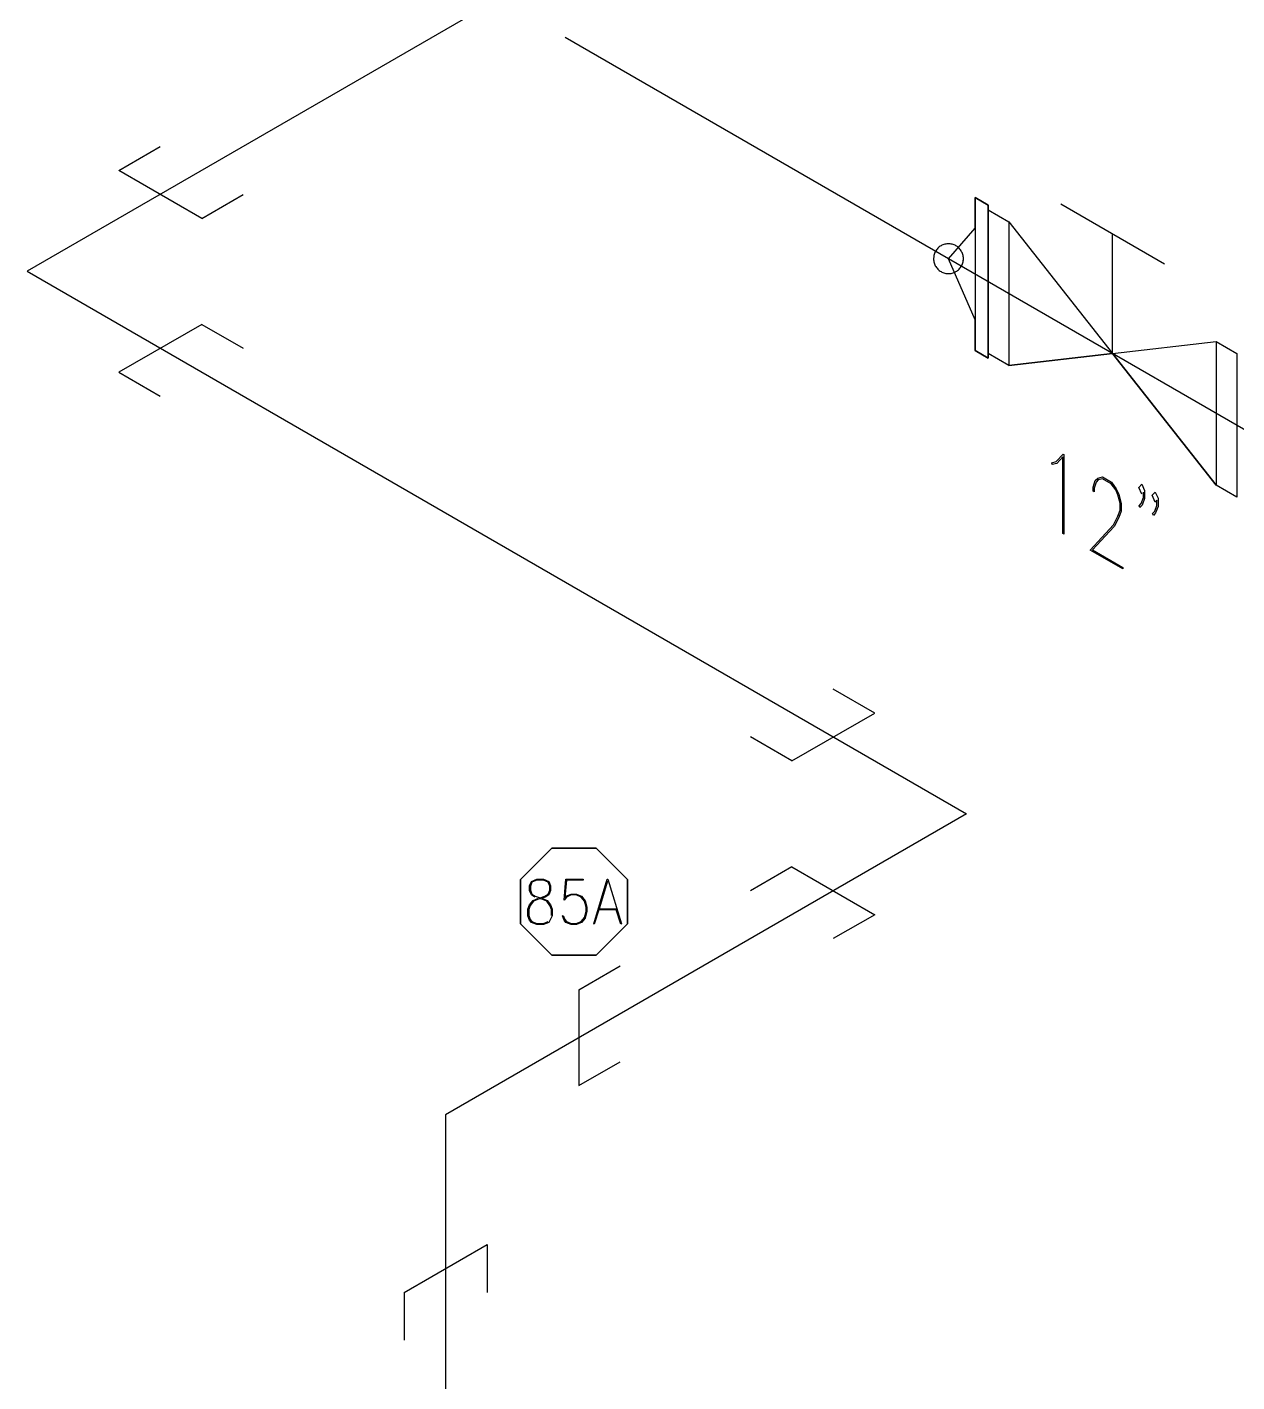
# Model space of a CAD drawing. Extents: x 0 to 17.2, y 0.1 to 11.3.
# Drawn here: x 8.83 to 10.402, y 4.007 to 5.767 of the extents above; entities that cross this region are included whole.
import ezdxf

# ---------------------------------------------------------------- set-up
doc = ezdxf.new("R2010")
doc.units = 0
for name, color, linetype in [('3', 1, 'CONTINUOUS'), ('COMP', 1, 'CONTINUOUS'), ('FITTINGS', 4, 'CONTINUOUS'), ('PART_PCML', 7, 'CONTINUOUS'), ('PIPE', 7, 'CONTINUOUS'), ('TEXT', 7, 'CONTINUOUS'), ('Welds', 7, 'CONTINUOUS')]:
    doc.layers.add(name, color=color, linetype=linetype)

msp = doc.modelspace()

# ---------------------------------------------------------------- linework, layer by layer
at = {"layer": '3'}
msp.add_lwpolyline([(10.0464, 5.4661), (10.0464, 5.4675), (10.0462, 5.4688), (10.046, 5.4702), (10.0456, 5.4715), (10.0452, 5.4728), (10.0447, 5.474), (10.0441, 5.4752), (10.0435, 5.4764), (10.0427, 5.4775), (10.0419, 5.4786), (10.041, 5.4796), (10.04, 5.4805), (10.0389, 5.4814), (10.0378, 5.4822), (10.0367, 5.4829), (10.0355, 5.4836), (10.0343, 5.4841), (10.033, 5.4846), (10.0317, 5.4849), (10.0304, 5.4852), (10.029, 5.4854), (10.0277, 5.4855), (10.0263, 5.4855), (10.025, 5.4854), (10.0236, 5.4852), (10.0223, 5.4849), (10.021, 5.4846), (10.0197, 5.4841), (10.0185, 5.4836), (10.0173, 5.4829), (10.0162, 5.4822), (10.0151, 5.4814), (10.014, 5.4805), (10.013, 5.4796), (10.0121, 5.4786), (10.0113, 5.4775), (10.0105, 5.4764), (10.0099, 5.4752), (10.0093, 5.474), (10.0088, 5.4728), (10.0084, 5.4715), (10.008, 5.4702), (10.0078, 5.4688), (10.0076, 5.4661), (10.0076, 5.4661), (10.0076, 5.4648), (10.0078, 5.4634), (10.008, 5.4621), (10.0084, 5.4608), (10.0088, 5.4595), (10.0093, 5.4582), (10.0099, 5.457), (10.0105, 5.4558), (10.0113, 5.4547), (10.0121, 5.4536), (10.013, 5.4526), (10.014, 5.4517), (10.0151, 5.4508), (10.0162, 5.45), (10.0173, 5.4493), (10.0185, 5.4487), (10.0197, 5.4481), (10.021, 5.4477), (10.0223, 5.4473), (10.0236, 5.447), (10.025, 5.4468), (10.0263, 5.4467), (10.0277, 5.4467), (10.029, 5.4468), (10.0304, 5.447), (10.0317, 5.4473), (10.033, 5.4477), (10.0343, 5.4481), (10.0355, 5.4487), (10.0367, 5.4493), (10.0378, 5.45), (10.0389, 5.4508), (10.04, 5.4517), (10.041, 5.4526), (10.0419, 5.4536), (10.0427, 5.4547), (10.0435, 5.4558), (10.0441, 5.457), (10.0447, 5.4582), (10.0452, 5.4595), (10.0456, 5.4608), (10.046, 5.4621), (10.0462, 5.4634), (10.0464, 5.4661)], dxfattribs=at)
at = {"layer": 'COMP'}
for points in [[(10.027, 5.4661), (10.0615, 5.5059), (10.0615, 5.5458), (10.0787, 5.5358), (10.0787, 5.3367), (10.0615, 5.3467), (10.0615, 5.3865), (10.027, 5.4661)], [(10.0787, 5.3367), (10.0787, 5.5358), (10.0615, 5.5458), (10.0615, 5.3467), (10.0787, 5.3367)], [(10.0615, 5.3865), (10.027, 5.4661), (10.0615, 5.5059)]]:
    msp.add_lwpolyline(points, dxfattribs=at)
at = {"layer": 'FITTINGS'}
for points in [[(8.949, 5.5807), (9.0028, 5.6118)], [(9.0566, 5.5185), (8.949, 5.5807)], [(9.0566, 5.5185), (9.1105, 5.5496)], [(10.4018, 5.1565), (10.3749, 5.172), (10.2403, 5.343), (10.1056, 5.3274), (10.0787, 5.343), (10.0787, 5.5295), (10.1056, 5.514), (10.2403, 5.343), (10.3749, 5.3585), (10.4018, 5.343), (10.4018, 5.1565)], [(10.0787, 5.5295), (10.0787, 5.343)], [(10.173, 5.5373), (10.3076, 5.4596)], [(10.1056, 5.514), (10.1056, 5.3274)], [(10.1056, 5.514), (10.3749, 5.172)], [(10.2403, 5.343), (10.2403, 5.4984)], [(9.0566, 5.3808), (8.949, 5.3187)], [(9.0566, 5.3808), (9.1105, 5.3498)], [(10.1056, 5.3274), (10.3749, 5.3585)], [(10.3749, 5.3585), (10.3749, 5.172)], [(10.4018, 5.343), (10.4018, 5.1565)], [(8.949, 5.3187), (9.0028, 5.2876)], [(9.9312, 4.8759), (9.8773, 4.907)], [(9.8235, 4.8138), (9.9312, 4.8759)], [(9.8235, 4.8138), (9.7697, 4.8448)], [(9.8235, 4.6761), (9.7697, 4.645)], [(9.8235, 4.6761), (9.9312, 4.6139)], [(9.9312, 4.6139), (9.8773, 4.5828)], [(9.5466, 4.5162), (9.6004, 4.5473)], [(9.5466, 4.5162), (9.5466, 4.3919)], [(9.5466, 4.3919), (9.6004, 4.4229)], [(9.3197, 4.1232), (9.4274, 4.1854)], [(9.4274, 4.1854), (9.4274, 4.1232)], [(9.3197, 4.1232), (9.3197, 4.061)]]:
    msp.add_lwpolyline(points, dxfattribs=at)
at = {"layer": 'PART_PCML'}
for points in [[(9.5117, 4.7003), (9.4709, 4.6596), (9.4709, 4.602), (9.5117, 4.5612), (9.5693, 4.5612), (9.6101, 4.602), (9.6101, 4.6596), (9.5693, 4.7003), (9.5117, 4.7003)], [(9.4709, 4.602), (9.5117, 4.5612), (9.5693, 4.5612), (9.6101, 4.602), (9.6101, 4.6596), (9.5693, 4.7003), (9.5117, 4.7003), (9.4709, 4.6596), (9.4709, 4.602)], [(9.4709, 4.6596), (9.5117, 4.7003), (9.5693, 4.7003), (9.6101, 4.6596), (9.6101, 4.602), (9.5693, 4.5612), (9.5117, 4.5612), (9.4709, 4.602), (9.4709, 4.6596), (9.5117, 4.7003)], [(9.4896, 4.6367), (9.485, 4.6396), (9.4827, 4.6454), (9.4827, 4.6512), (9.485, 4.6571), (9.4919, 4.6599), (9.5008, 4.6599), (9.5077, 4.6571), (9.51, 4.6512), (9.51, 4.6454), (9.5077, 4.6396), (9.5031, 4.6367), (9.4984, 4.6353), (9.4987, 4.6352), (9.5054, 4.6324), (9.51, 4.6267), (9.5122, 4.621), (9.5122, 4.6125), (9.5076, 4.6038), (9.5008, 4.6011), (9.4919, 4.6011), (9.4851, 4.6038), (9.4827, 4.6068), (9.4805, 4.6125), (9.4805, 4.621), (9.4827, 4.6267), (9.4873, 4.6324), (9.4943, 4.6353)], [(9.4963, 4.6359), (9.5027, 4.638), (9.5069, 4.6405), (9.509, 4.6457), (9.509, 4.6509), (9.5069, 4.656), (9.5007, 4.6587), (9.492, 4.6587), (9.4857, 4.656), (9.4837, 4.6509), (9.4837, 4.6457), (9.4857, 4.6405), (9.4899, 4.638), (9.4963, 4.6359)], [(9.5263, 4.6129), (9.5285, 4.6075), (9.5305, 4.6049), (9.5369, 4.6023), (9.5434, 4.6023), (9.5498, 4.6049), (9.554, 4.6102), (9.5561, 4.6182), (9.5561, 4.6235), (9.554, 4.6315), (9.5498, 4.6368), (9.5434, 4.6395), (9.5369, 4.6395), (9.5305, 4.6368), (9.5275, 4.6328), (9.5298, 4.6599), (9.5523, 4.6599), (9.5523, 4.6587), (9.5307, 4.6587), (9.5287, 4.6363), (9.53, 4.6379), (9.5368, 4.6407), (9.5435, 4.6407), (9.5503, 4.6379), (9.5549, 4.6321), (9.5571, 4.6237), (9.5571, 4.618), (9.5549, 4.6096), (9.5503, 4.6038), (9.5435, 4.6011), (9.5368, 4.6011), (9.53, 4.6038), (9.5277, 4.6068), (9.5254, 4.6123), (9.5263, 4.6129)], [(9.602, 4.6019), (9.6011, 4.6015), (9.5953, 4.6202), (9.5726, 4.6202), (9.5668, 4.6015), (9.566, 4.6019), (9.5837, 4.6599), (9.5843, 4.6599), (9.602, 4.6019)], [(9.584, 4.6576), (9.573, 4.6215), (9.595, 4.6215)], [(9.5112, 4.6128), (9.5112, 4.6207), (9.5091, 4.6259), (9.5049, 4.6313), (9.4984, 4.6339), (9.4963, 4.6347), (9.4943, 4.6339), (9.4878, 4.6313), (9.4836, 4.6259), (9.4815, 4.6207), (9.4815, 4.6128), (9.4836, 4.6075), (9.4856, 4.6049), (9.492, 4.6023), (9.5007, 4.6023), (9.507, 4.6049)]]:
    msp.add_lwpolyline(points, dxfattribs=at)
at = {"layer": 'PIPE'}
for points in [[(10.9333, 6.6642), (8.8297, 5.4497)], [(13.2453, 3.6081), (9.529, 5.7536)], [(8.8297, 5.4497), (10.0504, 4.7449)], [(10.0504, 4.7449), (9.3735, 4.3541)], [(9.3735, 4.3541), (9.3735, 3.6779)]]:
    msp.add_lwpolyline(points, dxfattribs=at)
at = {"layer": 'TEXT'}
for points in [[(10.1768, 5.1082), (10.1755, 5.1089), (10.1755, 5.2086), (10.1678, 5.2), (10.1619, 5.1986), (10.1612, 5.2009), (10.167, 5.2025), (10.1759, 5.2121), (10.1768, 5.2116), (10.1768, 5.1082)], [(10.2148, 5.1642), (10.2148, 5.1693), (10.2178, 5.1778), (10.2209, 5.1811), (10.227, 5.1826), (10.239, 5.1756), (10.2451, 5.1671), (10.2482, 5.1602), (10.2512, 5.1483), (10.2512, 5.138), (10.2482, 5.1297), (10.2423, 5.1184), (10.2141, 5.0878), (10.2534, 5.0651), (10.2534, 5.063), (10.211, 5.0875), (10.2413, 5.1204), (10.247, 5.1315), (10.2499, 5.1394), (10.2499, 5.1485), (10.247, 5.1595), (10.2443, 5.1657), (10.2386, 5.1736), (10.2273, 5.1802), (10.2217, 5.1787), (10.219, 5.1757), (10.2161, 5.168), (10.2161, 5.1634), (10.2148, 5.1642)], [(10.2781, 5.1601), (10.2743, 5.1688), (10.2781, 5.173), (10.2817, 5.1649), (10.2817, 5.1545), (10.2787, 5.1461), (10.2757, 5.1428), (10.2747, 5.145), (10.2775, 5.1481), (10.2804, 5.1558), (10.2804, 5.1626)], [(10.2979, 5.1525), (10.2957, 5.15), (10.2918, 5.1587), (10.2957, 5.1628), (10.2993, 5.1548), (10.2993, 5.1443), (10.2962, 5.136), (10.2932, 5.1327), (10.2922, 5.1349), (10.2951, 5.138), (10.2979, 5.1457), (10.2979, 5.1525)]]:
    msp.add_lwpolyline(points, dxfattribs=at)
at = {"layer": 'Welds'}
msp.add_lwpolyline([(10.0076, 5.4661), (10.0076, 5.4648), (10.0078, 5.4634), (10.008, 5.4621), (10.0084, 5.4608), (10.0088, 5.4595), (10.0093, 5.4582), (10.0099, 5.457), (10.0105, 5.4558), (10.0113, 5.4547), (10.0121, 5.4536), (10.013, 5.4526), (10.014, 5.4517), (10.0151, 5.4508), (10.0162, 5.45), (10.0173, 5.4493), (10.0185, 5.4487), (10.0197, 5.4481), (10.021, 5.4477), (10.0223, 5.4473), (10.0236, 5.447), (10.025, 5.4468), (10.0263, 5.4467), (10.0277, 5.4467), (10.029, 5.4468), (10.0304, 5.447), (10.0317, 5.4473), (10.033, 5.4477), (10.0343, 5.4481), (10.0355, 5.4487), (10.0367, 5.4493), (10.0378, 5.45), (10.0389, 5.4508), (10.04, 5.4517), (10.041, 5.4526), (10.0419, 5.4536), (10.0427, 5.4547), (10.0435, 5.4558), (10.0441, 5.457), (10.0447, 5.4582), (10.0452, 5.4595), (10.0456, 5.4608), (10.046, 5.4621), (10.0462, 5.4634), (10.0464, 5.4648), (10.0464, 5.4661), (10.0464, 5.4675), (10.0462, 5.4688), (10.046, 5.4702), (10.0456, 5.4715), (10.0452, 5.4728), (10.0447, 5.474), (10.0441, 5.4752), (10.0435, 5.4764), (10.0427, 5.4775), (10.0419, 5.4786), (10.041, 5.4796), (10.04, 5.4805), (10.0389, 5.4814), (10.0378, 5.4822), (10.0367, 5.4829), (10.0355, 5.4836), (10.0343, 5.4841), (10.033, 5.4846), (10.0317, 5.4849), (10.0304, 5.4852), (10.029, 5.4854), (10.0277, 5.4855), (10.0263, 5.4855), (10.025, 5.4854), (10.0236, 5.4852), (10.0223, 5.4849), (10.021, 5.4846), (10.0197, 5.4841), (10.0185, 5.4836), (10.0173, 5.4829), (10.0162, 5.4822), (10.0151, 5.4814), (10.014, 5.4805), (10.013, 5.4796), (10.0121, 5.4786), (10.0113, 5.4775), (10.0105, 5.4764), (10.0099, 5.4752), (10.0093, 5.474), (10.0088, 5.4728), (10.0084, 5.4715), (10.008, 5.4702), (10.0078, 5.4688), (10.0076, 5.4661)], dxfattribs=at)

doc.saveas('drawing.dxf')
